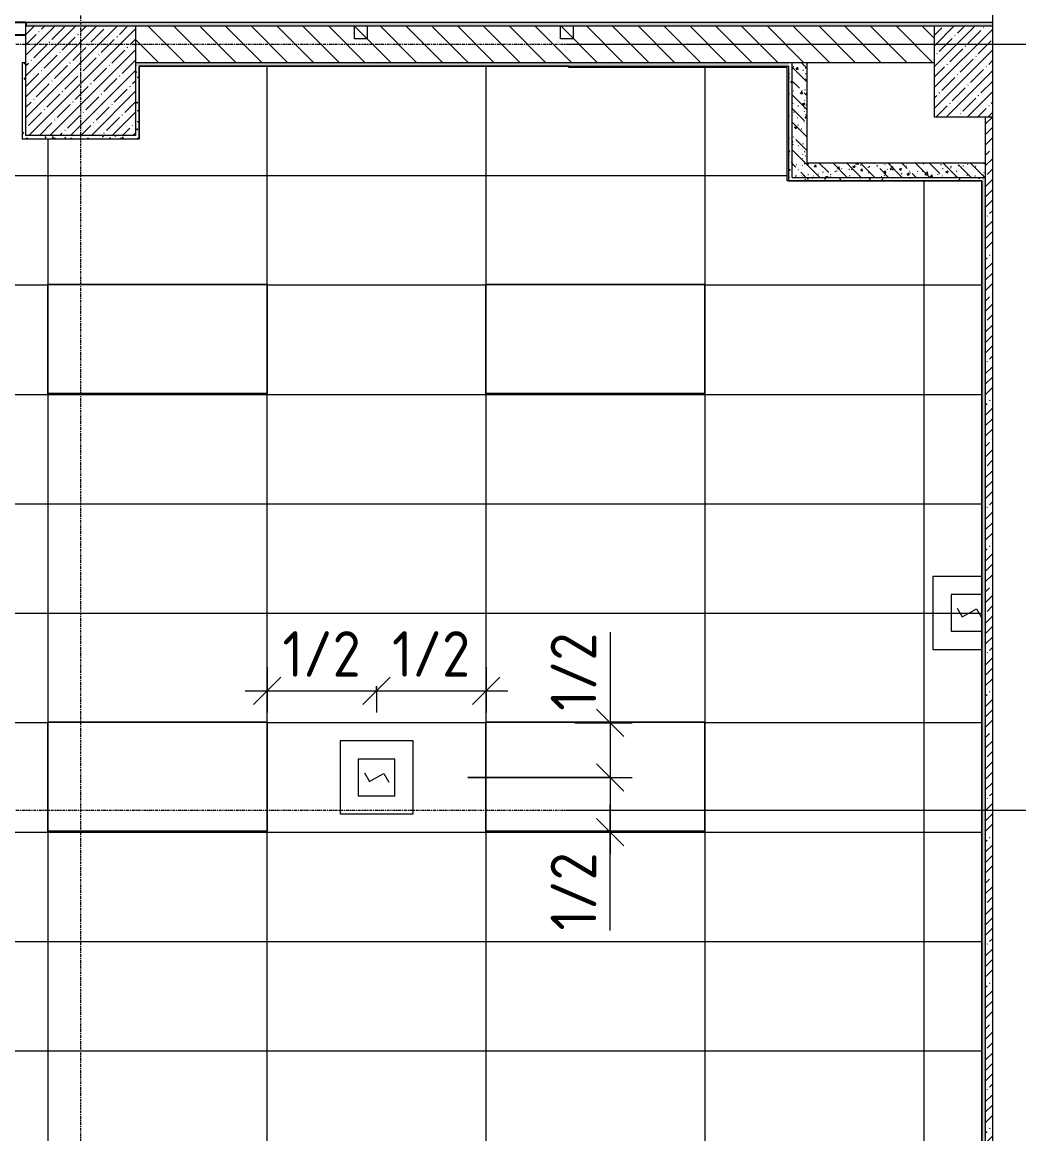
# Model space of a CAD drawing. Header units: millimetres. Extents: x -3902 to 188078, y -8553 to 29000.
# Drawn here: x 32989 to 38490, y 1826 to 7921 of the extents above; entities that cross this region are included whole.
import ezdxf

# ---------------------------------------------------------------- set-up
doc = ezdxf.new("R2010")
doc.units = ezdxf.units.MM
doc.linetypes.add('Осевая', pattern=[31.75, 6.35, -4.7625, 15.875, -4.7625])
for name, color, linetype, lineweight in [('A-ANNO-DIMS', 7, 'Continuous', 9), ('A-ANNO-DIMS-100', 7, 'Continuous', 9), ('A-CLNG-PATT', 7, 'Continuous', 9), ('A-DETL-GENF', 7, 'Continuous', 9), ('A-GLAZ', 7, 'Continuous', 9), ('A-GLAZ-1', 7, 'Continuous', 13), ('A-GLAZ-CWMG', 7, 'Continuous', 9), ('A-GLAZ-CWMG-1', 7, 'Continuous', 25), ('A-WALL', 7, 'Continuous', 9), ('I-WALL', 7, 'Continuous', 9), ('Q-SPCQ', 7, 'Continuous', 9), ('S-COLS', 7, 'Continuous', 9), ('Оси', 7, 'Continuous', 9), ('Оси-2', 7, 'Осевая', 9)]:
    doc.layers.add(name, color=color, linetype=linetype, lineweight=lineweight)
for name, color, linetype, lineweight, true_color in [('A-ANNO-NOTE', 1, 'Continuous', 9, 0xff0000), ('A-CLNG-1', 7, 'Continuous', 9, 0xeaeaea), ('A-WALL-1', 7, 'Continuous', 9, 0x3c3c3c), ('A-WALL-FNSH-1', 7, 'Continuous', 9, 0x3c3c3c), ('I-WALL-1', 7, 'Continuous', 9, 0x535353), ('Q-SPCQ-2', 1, 'Continuous', 9, 0xff0000), ('S-COLS-1', 9, 'Continuous', 9, 0x808080), ('S-COLS-2', 7, 'Continuous', 9, 0x3c3c3c)]:
    doc.layers.add(name, color=color, linetype=linetype, lineweight=lineweight, true_color=true_color)
doc.styles.add('ISOCPEUR', font='isocpeur.ttf', dxfattribs={"width": 0.9, "height": 250})
doc.dimstyles.new('ISO-2_5_0_9К_БОЛЬШОЙ', dxfattribs={"dimscale": 304.8, "dimtxt": 248.995294, "dimasz": 0.492126, "dimexe": 0.393701, "dimexo": 0.984252, "dimgap": 0, "dimtad": 1, "dimdec": 0, "dimrnd": 10, "dimzin": 0, "dimdsep": 46, "dimtxsty": 'ISOCPEUR', "dimblk1": 'OBLIQUE', "dimblk2": 'OBLIQUE', "dimsah": 1, "dimcen": 0.09, "dimdle": 0.393701, "dimazin": 0, "dimtfac": 1, "dimtdec": 4, "dimtix": 1, "dimtmove": 0, "dimatfit": 3, "dimfxl": 1, "dimtvp": 1, "dimtolj": 1, "dimtzin": 0, "dimarcsym": 2})
doc.dimstyles.new('ISO-2_5_0_9К_БОЛЬШОЙ_2', dxfattribs={"dimscale": 304.8, "dimtxt": 248.995294, "dimasz": 0.492126, "dimexe": 0.393701, "dimexo": 0.984252, "dimgap": 0, "dimtad": 1, "dimdec": 0, "dimrnd": 10, "dimzin": 0, "dimdsep": 46, "dimtxsty": 'ISOCPEUR', "dimblk1": 'OBLIQUE', "dimblk2": 'OBLIQUE', "dimsah": 1, "dimcen": 0.09, "dimdle": 0.393701, "dimazin": 0, "dimtfac": 1, "dimtdec": 4, "dimtix": 1, "dimtmove": 1, "dimatfit": 3, "dimfxl": 1, "dimtvp": 1, "dimtolj": 1, "dimtzin": 0, "dimarcsym": 2})
pattern_1 = [(135, (0, 0), (-75.43415, -75.43415), [106.68, -17.78, 3.556, -17.78]), (135, (0, 75.39), (-75.43415, -75.43415), []), (50, (0, 0), (127.52922, -11.15758), [13.335, -146.685]), (355, (0, 0), (-24.66966, 133.74002), [10.668, -117.348]), (100.451, (10.63, -0.93), (102.85973, 122.58178), [11.333, -124.663]), (46.184, (0, 35.56), (189.75516, -29.43036), [20.002, -220.027]), (96.636, (15.81, 33.1), (166.1822, 173.1996), [17, -186.995]), (351.184, (0, 35.56), (166.1839, 173.1976), [16.002, -176.022]), (21, (17.78, 26.67), (106.13027, -71.58603), [13.335, -146.685]), (326, (17.78, 26.67), (43.26188, 128.93175), [10.668, -117.348]), (71.451, (26.62, 20.7), (149.39198, 57.34505), [11.333, -124.663]), (37.5, (0, 0), (2.16223, 59.18836), [3.353, -112.573, 3.353, -115.773, -117.792]), (37.5, (0, 0), (2.16223, 59.18836), [-235.052, 3.353, -114.44]), (7.5, (0, 0), (46.77386, 70.12615), [3.353, -64.567, 3.353, -109.906, -44.894]), (7.5, (0, 0), (46.77386, 70.12615), [-181.178, 3.353, -41.542]), (327.5, (-39.65, 0), (94.91367, -4.010093), [3.353, -41.097, 3.353, -135.331, -184.023]), (327.5, (-39.65, 0), (94.91367, -4.010093), [-183.134, 3.353, -180.67]), (317.5, (-57.43, 0), (103.69057, 17.79882), [3.353, -54.432, 3.353, -88.748, -130.683]), (317.5, (-57.43, 0), (103.69057, 17.79882), [-149.885, 3.353, -127.33])]
pattern_2 = [(0, (0, 0), (121.92, 30.48), [10.058, -81.382, 10.058, -81.382, -487.68]), (0, (0, 0), (121.92, 30.48), [-182.88, 10.058, -172.822, 10.058, -81.382, -213.36]), (0, (0, 0), (121.92, 30.48), [-457.2, 10.058, -50.902, 10.058, -142.342]), (120, (45.72, 15.24), (-87.356454, 90.345817), [10.058, -81.382, 10.058, -81.382, -487.68]), (120, (45.72, 15.24), (-87.356454, 90.345817), [-182.88, 10.058, -172.822, 10.058, -81.382, -213.36]), (120, (45.72, 15.24), (-87.356454, 90.345817), [-457.2, 10.058, -50.902, 10.058, -142.342]), (240, (60.96, 76.2), (-34.563546, -120.825817), [10.058, -81.382, 10.058, -81.382, -487.68]), (240, (60.96, 76.2), (-34.563546, -120.825817), [-182.88, 10.058, -172.822, 10.058, -81.382, -213.36]), (240, (60.96, 76.2), (-34.563546, -120.825817), [-457.2, 10.058, -50.902, 10.058, -142.342])]

# ---------------------------------------------------------------- blocks, each defined once
blk = doc.blocks.new('BSC_Колонна _Прямоугольная - 600х600-V6-Сводный план потолка 3 этажа в осях 1-12')
at = {"layer": 'S-COLS-1'}
h = blk.add_hatch(dxfattribs=at)
h.set_pattern_fill('FP_11', color=256, style=0, pattern_type=2)
h.set_pattern_definition([(45, (-33310, -7600), (-57.02463, 57.02463), []), (45, (-33252.975, -7600), (-57.02463, 57.02463), [100.806, -20.161, 3.353, -16.808])])
h.paths.add_polyline_path([(-300, -300), (300, -300), (300, 300), (-300, 300)])
at = {"layer": 'S-COLS-2'}
for p, q in [((-300, 300), (300, 300)), ((-300, -300), (-300, 300)), ((300, 300), (300, -300)), ((300, -300), (-300, -300))]:
    blk.add_line(p, q, dxfattribs=at)
blk = doc.blocks.new('BSC_Колонна _Прямоугольная - 500х500-V13-Сводный план потолка 3 этажа в осях 1-12')
at = {"layer": 'S-COLS-1'}
h = blk.add_hatch(dxfattribs=at)
h.set_pattern_fill('FP_19', color=256, style=0, pattern_type=2)
h.set_pattern_definition([(45, (-38240, -7650), (-57.02463, 57.02463), []), (45, (-38182.975, -7650), (-57.02463, 57.02463), [100.806, -20.161, 3.353, -16.808])])
h.paths.add_polyline_path([(-234.3, -250), (67.7, -250), (67.7, 250), (-250, 250), (-250, -250)])
at = {"layer": 'S-COLS-2'}
for p, q in [((-250, 250), (67.7, 250)), ((-250, -250), (-250, 250)), ((67.7, -250), (-250, -250))]:
    blk.add_line(p, q, dxfattribs=at)
blk = doc.blocks.new('120_Окно_СКБ_1Ст - 120_Окно_СКБ_1Ст 400х1200 EI30-24228909-Сводный план потолка 3 этажа в осях 1-12')
at = {"layer": 'A-GLAZ-1'}
for p, q in [((-600, 30), (-600, 100)), ((-600, 100), (-530, 100)), ((-530, 100), (-530, 30)), ((530, 30), (530, 100)), ((530, 100), (600, 100)), ((600, 100), (600, 30)), ((-530, 30), (-600, 30)), ((600, 30), (530, 30))]:
    blk.add_line(p, q, dxfattribs=at)
blk = doc.blocks.new('Извещатель потолочный - Монтируемые на перекрытии-30356282-Сводный план потолка 3 этажа в осях 1-12')
at = {"layer": 'Q-SPCQ'}
for p, q in [((-300, 300), (-300, -100)), ((100, 300), (-300, 300)), ((100, -100), (100, 300)), ((0, 200), (-200, 200)), ((-200, 200), (-200, 0)), ((0, 0), (0, 200)), ((-122.5, 139), (-74.9, 166.5)), ((-100, 100), (-122.5, 139)), ((-125.1, 33.5), (-77.5, 61)), ((-77.5, 61), (-100, 100)), ((-200, 0), (0, 0)), ((-300, -100), (100, -100))]:
    blk.add_line(p, q, dxfattribs=at)
blk = doc.blocks.new('Извещатель потолочный - Монтируемые на перекрытии-V26-Сводный план потолка 3 этажа в осях 1-12')
at = {"layer": 'Q-SPCQ'}
for p, q in [((-300, 169), (-300, -100)), ((-200, 169), (-200, 0)), ((-122.5, 139), (-74.9, 166.5)), ((-100, 100), (-122.5, 139)), ((0, 0), (0, 169)), ((100, -100), (100, 169)), ((-125.1, 33.5), (-77.5, 61)), ((-77.5, 61), (-100, 100)), ((-200, 0), (0, 0)), ((-300, -100), (100, -100))]:
    blk.add_line(p, q, dxfattribs=at)
blk = doc.blocks.new('Прямоугольный импост - 50 x 70 мм-31700031-Сводный план потолка 3 этажа в осях 1-12')
at = {"layer": 'A-GLAZ-CWMG-1'}
for p, q in [((0, 35), (-70, 35)), ((-70, 35), (-70, -35)), ((-70, -35), (0, -35)), ((0, -35), (0, -15))]:
    blk.add_line(p, q, dxfattribs=at)
blk = doc.blocks.new('DET_L_Линия разрыва - М100-30697000-Сводный план потолка 3 этажа в осях 1-12')
at = {"layer": 'A-DETL-GENF'}
blk.add_line((11772.5, 0), (0, 0), dxfattribs=at)
blk = doc.blocks.new('DIMBLOCK73-Сводный план потолка 3 этажа в осях 1-12')
at = {"layer": 'A-ANNO-DIMS-100'}
for p, q in [((34331.6, 4384.4), (34331.6, 4135.2)), ((34331.6, 4255.2), (34331.6, 4384.4)), ((34931.6, 4279.5), (34931.6, 4135.2)), ((34931.6, 4255.2), (34931.6, 4279.5)), ((34211.6, 4255.2), (34931.6, 4255.2))]:
    blk.add_line(p, q, dxfattribs=at)
at = {"layer": 'A-ANNO-DIMS-100', "lineweight": 20}
for p, q in [((34331.6, 4255.2), (34406.6, 4330.2)), ((34931.6, 4255.2), (35006.6, 4330.2)), ((34331.6, 4255.2), (34256.6, 4180.2)), ((34931.6, 4255.2), (34856.6, 4180.2))]:
    blk.add_line(p, q, dxfattribs=at)
at = {"layer": 'A-ANNO-DIMS-100', "color": 0, "insert": (34416.2, 4581.8), "char_height": 250, "width": 517.144, "attachment_point": 1, "line_spacing_factor": 1.149209, "style": 'ISOCPEUR'}
blk.add_mtext('1/2', dxfattribs=at)
blk = doc.blocks.new('_Oblique')
at = {"color": 0, "linetype": 'ByBlock', "lineweight": -2}
blk.add_line((-0.5, -0.5), (0.5, 0.5), dxfattribs=at)
blk = doc.blocks.new('DIMBLOCK74-Сводный план потолка 3 этажа в осях 1-12')
at = {"layer": 'A-ANNO-DIMS-100', "lineweight": 20}
for p, q in [((34931.6, 4255.2), (35006.6, 4330.2)), ((35531.6, 4255.2), (35606.6, 4330.2)), ((34931.6, 4255.2), (34856.6, 4180.2)), ((35531.6, 4255.2), (35456.6, 4180.2))]:
    blk.add_line(p, q, dxfattribs=at)
at = {"layer": 'A-ANNO-DIMS-100'}
for p, q in [((35531.6, 4384.4), (35531.6, 4135.2)), ((35531.6, 4255.2), (35531.6, 4384.4)), ((34931.6, 4279.5), (34931.6, 4135.2)), ((34931.6, 4255.2), (34931.6, 4279.5)), ((34931.6, 4255.2), (35651.6, 4255.2))]:
    blk.add_line(p, q, dxfattribs=at)
at = {"layer": 'A-ANNO-DIMS-100', "color": 0, "insert": (35016.2, 4581.8), "char_height": 250, "width": 517.144, "attachment_point": 1, "line_spacing_factor": 1.149209, "style": 'ISOCPEUR'}
blk.add_mtext('1/2', dxfattribs=at)
blk = doc.blocks.new('DIMBLOCK75-Сводный план потолка 3 этажа в осях 1-12')
at = {"layer": 'A-ANNO-DIMS-100'}
for p, q in [((36212.6, 4576.2), (36212.6, 4045.3)), ((36212.6, 4199.5), (36212.6, 3779.5)), ((36018.6, 4079.5), (36332.6, 4079.5)), ((36212.6, 4079.5), (36018.6, 4079.5)), ((36212.6, 4045.3), (36212.6, 3929.5)), ((35431.6, 3779.5), (36332.6, 3779.5)), ((36212.6, 3779.5), (35431.6, 3779.5))]:
    blk.add_line(p, q, dxfattribs=at)
at = {"layer": 'A-ANNO-DIMS-100', "lineweight": 20}
for p, q in [((36212.6, 4079.5), (36137.6, 4154.5)), ((36212.6, 4079.5), (36287.6, 4004.5)), ((36212.6, 3779.5), (36137.6, 3854.5)), ((36212.6, 3779.5), (36287.6, 3704.5))]:
    blk.add_line(p, q, dxfattribs=at)
at = {"layer": 'A-ANNO-DIMS-100', "color": 0, "insert": (35886, 4145.3), "char_height": 250, "width": 517.144, "attachment_point": 1, "rotation": 90, "line_spacing_factor": 1.149209, "style": 'ISOCPEUR'}
blk.add_mtext('1/2', dxfattribs=at)
blk = doc.blocks.new('DIMBLOCK76-Сводный план потолка 3 этажа в осях 1-12')
at = {"layer": 'A-ANNO-DIMS-100', "lineweight": 20}
for p, q in [((36212.6, 3779.5), (36137.6, 3854.5)), ((36212.6, 3779.5), (36287.6, 3704.5)), ((36212.6, 3479.5), (36137.6, 3554.5)), ((36212.6, 3479.5), (36287.6, 3404.5))]:
    blk.add_line(p, q, dxfattribs=at)
at = {"layer": 'A-ANNO-DIMS-100'}
for p, q in [((35431.6, 3779.5), (36332.6, 3779.5)), ((36212.6, 3779.5), (35431.6, 3779.5)), ((36212.6, 3779.5), (36212.6, 3359.5)), ((36212.6, 3471.4), (36212.6, 3629.5)), ((36018.6, 3479.5), (36332.6, 3479.5)), ((36212.6, 3479.5), (36018.6, 3479.5)), ((36212.6, 2940.5), (36212.6, 3471.4))]:
    blk.add_line(p, q, dxfattribs=at)
at = {"layer": 'A-ANNO-DIMS-100', "color": 0, "insert": (35886, 2940.5), "char_height": 250, "width": 517.144, "attachment_point": 1, "rotation": 90, "line_spacing_factor": 1.149209, "style": 'ISOCPEUR'}
blk.add_mtext('1/2', dxfattribs=at)

msp = doc.modelspace()

# ---------------------------------------------------------------- hatches: boundary and pattern name
at = {"layer": 'A-CLNG-PATT'}
h = msp.add_hatch(dxfattribs=at)
h.set_pattern_fill('FP_33', color=256, style=0, pattern_type=2)
h.set_pattern_definition([(180, (29531.7, 6479.5), (-7e-14, -600), []), (270, (29531.7, 6479.5), (1200, 7e-14), [])])
h.paths.add_polyline_path([(38249, 421), (38249, 7049), (37182, 7050), (37182, 7672), (35985.5, 7672), (35985.5, 7679), (33631, 7679), (33631, 7279), (32989, 7279), (32989, 7679), (30460.7, 7679), (30460.7, 7199), (29531.7, 7199), (29531.7, 521), (37969, 520), (37970, 421), (38005.7, 421)])
h.paths.add_polyline_path([(36731.6, 1084.4), (35531.6, 1084.4), (35531.6, 1684.4), (36731.6, 1684.4)])
h.paths.add_polyline_path([(33724.5, 1084.4), (33131.6, 1084.4), (33131.6, 1684.4), (34331.6, 1684.4), (34331.6, 1084.4)])
h.paths.add_polyline_path([(30731.6, 1084.4), (30731.6, 1684.4), (31931.6, 1684.4), (31931.6, 1084.4), (31278.1, 1084.4)])
h.paths.add_polyline_path([(35531.6, 3484.4), (35531.6, 4084.4), (36731.6, 4084.4), (36731.6, 3484.4), (36170.9, 3484.4)])
h.paths.add_polyline_path([(33131.6, 3484.4), (33131.6, 4084.4), (34331.6, 4084.4), (34331.6, 3484.4), (33724.5, 3484.4)])
h.paths.add_polyline_path([(31278.1, 3484.4), (30731.6, 3484.4), (30731.6, 4084.4), (31931.6, 4084.4), (31931.6, 3484.4)])
h.paths.add_polyline_path([(36170.9, 5884.4), (35531.6, 5884.4), (35531.6, 6484.4), (36731.6, 6484.4), (36731.6, 5884.4)])
h.paths.add_polyline_path([(34331.6, 5884.4), (33131.6, 5884.4), (33131.6, 6484.4), (34331.6, 6484.4), (34331.6, 6217.1)])
h.paths.add_polyline_path([(31931.6, 5884.4), (30731.6, 5884.4), (30731.6, 6484.4), (31931.6, 6484.4), (31931.6, 6217.1)])
at = {"layer": 'I-WALL'}
h = msp.add_hatch(dxfattribs=at)
h.set_pattern_fill('FP_30', color=256, style=0, pattern_type=2)
h.set_pattern_definition(pattern_2)
h.paths.add_polyline_path([(38307.7, 7900), (38307.7, 7920), (33010, 7920), (33010, 7900), (38005.7, 7900)])
h.paths.add_polyline_path([(30055, 7900), (30510, 7900), (30510, 7920), (27465, 7920), (27465, 7900), (29809.7, 7900)])
h.paths.add_polyline_path([(26365, 7900), (26365, 7920), (24051, 7920), (24051, 7900), (26160, 7900)])
h.paths.add_polyline_path([(22611, 7900), (22611, 7920), (15009.3, 7920), (15009.3, 7900), (22510, 7900)])
h.paths.add_polyline_path([(13569.3, 7900), (13569.3, 7920), (6530, 7920), (6530, 7900), (12930.4, 7900)])
h.paths.add_polyline_path([(3510, 7900), (4030, 7900), (4030, 7920), (3285, 7920), (3285, 7900)])
h.paths.add_polyline_path([(1885, 7900), (1885, 7920), (1250, 7920), (1250, 7900)])
h = msp.add_hatch(dxfattribs=at)
h.set_pattern_fill('FP_8', color=256, style=0, pattern_type=2)
h.set_pattern_definition([(135, (0, 0), (-70.71068, -70.71068), [])])
h.paths.add_polyline_path([(37990, 7700), (37990, 7900), (33610, 7900), (33610, 7700), (37394.1, 7700)])
h.paths.add_polyline_path([(30055, 7700), (30510, 7700), (30510, 7900), (29809.7, 7900), (29809.7, 7700)])
h = msp.add_hatch(dxfattribs=at)
h.set_pattern_fill('FP_30', color=256, style=0, pattern_type=2)
h.set_pattern_definition(pattern_2)
h.paths.add_polyline_path([(32990, 7300), (33010, 7300), (33010, 7700), (32990, 7700), (32990, 7680)])
h = msp.add_hatch(dxfattribs=at)
h.set_pattern_fill('FP_30', color=256, style=0, pattern_type=2)
h.set_pattern_definition(pattern_2)
h.paths.add_polyline_path([(37182, 7680), (37190, 7680), (37190, 7700), (33610, 7700), (33610, 7680), (36170.9, 7680)])
h = msp.add_hatch(dxfattribs=at)
h.set_pattern_fill('FP_30', color=256, style=0, pattern_type=2)
h.set_pattern_definition(pattern_2)
h.paths.add_polyline_path([(33610, 7280), (33630, 7280), (33630, 7680), (33610, 7680), (33610, 7300)])
h = msp.add_hatch(dxfattribs=at)
h.set_pattern_fill('FP_30', color=256, style=0, pattern_type=2)
h.set_pattern_definition(pattern_2)
h.paths.add_polyline_path([(37190, 7070), (37210, 7070), (37210, 7700), (37190, 7700), (37190, 7680)])
h = msp.add_hatch(dxfattribs=at)
h.set_pattern_fill('FP_15', color=256, style=0, pattern_type=2)
h.set_pattern_definition(pattern_1)
h.paths.add_polyline_path([(37290, 7150), (37290, 7700), (37210, 7700), (37210, 7150)])
h = msp.add_hatch(dxfattribs=at)
h.set_pattern_fill('FP_10', color=256, style=0, pattern_type=2)
h.set_pattern_definition([(45, (0, 0), (-57.02463, 57.02463), []), (45, (57.025, 0), (-57.02463, 57.02463), [100.806, -20.161, 3.353, -16.808])])
h.paths.add_polyline_path([(38283.7, 400), (38307.7, 400), (38307.7, 7400), (38270, 7400), (38270, 400)])
h = msp.add_hatch(dxfattribs=at)
h.set_pattern_fill('FP_30', color=256, style=0, pattern_type=2)
h.set_pattern_definition(pattern_2)
h.paths.add_polyline_path([(33610, 7280), (33610, 7300), (32990, 7300), (32990, 7280), (33010, 7280)])
h = msp.add_hatch(dxfattribs=at)
h.set_pattern_fill('FP_15', color=256, style=0, pattern_type=2)
h.set_pattern_definition(pattern_1)
h.paths.add_polyline_path([(38250, 7070), (38270, 7070), (38270, 7150), (37210, 7150), (37210, 7070), (37394.1, 7070)])
h = msp.add_hatch(dxfattribs=at)
h.set_pattern_fill('FP_30', color=256, style=0, pattern_type=2)
h.set_pattern_definition(pattern_2)
h.paths.add_polyline_path([(38250, 7050), (38250, 7070), (37190, 7070), (37190, 7050), (38249, 7050)])
h = msp.add_hatch(dxfattribs=at)
h.set_pattern_fill('FP_30', color=256, style=0, pattern_type=2)
h.set_pattern_definition(pattern_2)
h.paths.add_polyline_path([(38270, 420), (38270, 7070), (38250, 7070), (38250, 420)])

# ---------------------------------------------------------------- linework, layer by layer
at = {"layer": 'A-ANNO-NOTE'}
for p, q in [((33130, 5882), (33130, 6482)), ((33130, 6482), (34330, 6482)), ((34330, 6482), (34330, 5882)), ((35530, 5882), (35530, 6482)), ((35530, 6482), (36730, 6482)), ((36730, 6482), (36730, 5882)), ((34330, 5882), (33130, 5882)), ((36730, 5882), (35530, 5882)), ((33130, 3482), (33130, 4082)), ((33130, 4082), (34330, 4082)), ((34330, 4082), (34330, 3482)), ((35530, 3482), (35530, 4082)), ((35530, 4082), (36730, 4082)), ((36730, 4082), (36730, 3482)), ((34330, 3482), (33130, 3482)), ((36730, 3482), (35530, 3482))]:
    msp.add_line(p, q, dxfattribs=at)
at = {"layer": 'A-CLNG-1'}
for p, q in [((33131.6, 5884.4), (33131.6, 6484.4)), ((33131.6, 6484.4), (34331.6, 6484.4)), ((34331.6, 6484.4), (34331.6, 5884.4)), ((35531.6, 5884.4), (35531.6, 6484.4)), ((35531.6, 6484.4), (36731.6, 6484.4)), ((36731.6, 6484.4), (36731.6, 5884.4)), ((34331.6, 5884.4), (33131.6, 5884.4)), ((36731.6, 5884.4), (35531.6, 5884.4)), ((33131.6, 3484.4), (33131.6, 4084.4)), ((33131.6, 4084.4), (34331.6, 4084.4)), ((34331.6, 4084.4), (34331.6, 3484.4)), ((35531.6, 3484.4), (35531.6, 4084.4)), ((35531.6, 4084.4), (36731.6, 4084.4)), ((36731.6, 4084.4), (36731.6, 3484.4)), ((34331.6, 3484.4), (33131.6, 3484.4)), ((36731.6, 3484.4), (35531.6, 3484.4))]:
    msp.add_line(p, q, dxfattribs=at)
at = {"layer": 'A-WALL'}
for p, q in [((32990, 7700), (32990, 7280)), ((33610, 7700), (37990, 7700)), ((33630, 7680), (37190, 7680)), ((35985.5, 7680), (35985.5, 7679)), ((37190, 7680), (37190, 7070)), ((38270, 400), (38270, 7400)), ((37210, 7070), (38270, 7070)), ((38250, 7050), (37189, 7050)), ((38250, 7050), (38250, 420))]:
    msp.add_line(p, q, dxfattribs=at)
at = {"layer": 'A-WALL-1'}
for p, q in [((33010, 7920), (38307.7, 7920)), ((33010, 7900), (33010, 7920)), ((33610, 7900), (37990, 7900)), ((32990, 7700), (33010, 7700)), ((33630, 7680), (33630, 7679)), ((37210, 7070), (37210, 7700)), ((37290, 7700), (37290, 7150)), ((33630, 7280), (32990, 7280)), ((37290, 7150), (38270, 7150))]:
    msp.add_line(p, q, dxfattribs=at)
at = {"layer": 'A-WALL-FNSH-1'}
for p, q in [((33010, 7920), (33010, 7921)), ((32989, 7680), (32990, 7680)), ((33630, 7280), (33630, 7679)), ((35985.5, 7679), (33631, 7679)), ((33631, 7679), (33631, 7279)), ((35985.5, 7672), (35985.5, 7679)), ((37182, 7672), (35985.5, 7672)), ((37182, 7050), (37182, 7672)), ((33631, 7279), (32989, 7279)), ((37190, 7070), (37190, 7050)), ((37189, 7050), (37182, 7050)), ((37189, 7049), (37189, 7050)), ((38249, 7049), (37189, 7049)), ((38249, 421), (38249, 7049))]:
    msp.add_line(p, q, dxfattribs=at)
at = {"layer": 'I-WALL-1'}
for p, q in [((34810, 7920), (34810, 7921)), ((36010, 7921), (36010, 7920))]:
    msp.add_line(p, q, dxfattribs=at)
at = {"layer": 'Оси'}
for p, q in [((35990, 7800), (38490, 7800)), ((35990, 3600), (38490, 3600))]:
    msp.add_line(p, q, dxfattribs=at)
at = {"layer": 'Оси-2'}
for p, q in [((33310, 593.7), (33310, 24898.1)), ((38310, 593.7), (38310, 21277.7)), ((-583.8, 7800), (35990, 7800)), ((-583.8, 3600), (35990, 3600))]:
    msp.add_line(p, q, dxfattribs=at)

# ---------------------------------------------------------------- block references
at = {"layer": 'A-DETL-GENF', "rotation": 90.00000000000031}
msp.add_blockref('DET_L_Линия разрыва - М100-30697000-Сводный план потолка 3 этажа в осях 1-12', (38307.7, -256.7), dxfattribs=at)
at = {"layer": 'A-GLAZ'}
msp.add_blockref('120_Окно_СКБ_1Ст - 120_Окно_СКБ_1Ст 400х1200 EI30-24228909-Сводный план потолка 3 этажа в осях 1-12', (35410, 7800), dxfattribs=at)
at = {"layer": 'A-GLAZ-CWMG', "extrusion": (0, 0, -1), "rotation": 180}
msp.add_blockref('Прямоугольный импост - 50 x 70 мм-31700031-Сводный план потолка 3 этажа в осях 1-12', (-33010, 7885), dxfattribs=at)
at = {"layer": 'Q-SPCQ-2'}
for name, p, rotation in [('Извещатель потолочный - Монтируемые на перекрытии-V26-Сводный план потолка 3 этажа в осях 1-12', (38081, 4582), 270), ('Извещатель потолочный - Монтируемые на перекрытии-30356282-Сводный план потолка 3 этажа в осях 1-12', (34831.6, 3679.5), 269.9999999999998)]:
    msp.add_blockref(name, p, dxfattribs=dict(at, rotation=rotation))
at = {"layer": 'S-COLS'}
for name, p in [('BSC_Колонна _Прямоугольная - 600х600-V6-Сводный план потолка 3 этажа в осях 1-12', (33310, 7600)), ('BSC_Колонна _Прямоугольная - 500х500-V13-Сводный план потолка 3 этажа в осях 1-12', (38240, 7650))]:
    msp.add_blockref(name, p, dxfattribs=at)

# ---------------------------------------------------------------- dimensions: what is measured, and where the dimension line sits
at = {"layer": 'A-ANNO-DIMS'}
for base, p1, p2, picture, middle in [((36212.6, 3779.5), (36318.6, 4079.5), (35131.6, 3779.5), 'DIMBLOCK75-Сводный план потолка 3 этажа в осях 1-12', (36052.6, 4403.9)), ((36212.6, 3479.5), (35131.6, 3779.5), (36318.6, 3479.5), 'DIMBLOCK76-Сводный план потолка 3 этажа в осях 1-12', (36052.6, 3199.1))]:
    dim = msp.add_linear_dim(base=base, p1=p1, p2=p2, angle=90, text='1/2', dimstyle='ISO-2_5_0_9К_БОЛЬШОЙ_2', override={"dimpost": '<>', "dimfxl": 1224.329586}, dxfattribs=at)
    dim.commit()
    dim.dimension.update_dxf_attribs({"geometry": picture, "text_midpoint": middle, "dimtype": 160, "text_rotation": 90})
for base, p1, p2, picture, middle in [((34931.6, 4255.2), (34331.6, 4084.4), (34931.6, 3979.5), 'DIMBLOCK73-Сводный план потолка 3 этажа в осях 1-12', (34631.6, 4380.2)), ((35531.6, 4255.2), (34931.6, 3979.5), (35531.6, 4084.4), 'DIMBLOCK74-Сводный план потолка 3 этажа в осях 1-12', (35231.6, 4380.2))]:
    dim = msp.add_linear_dim(base=base, p1=p1, p2=p2, text='1/2', dimstyle='ISO-2_5_0_9К_БОЛЬШОЙ', override={"dimpost": '<>', "dimfxl": 609.09628}, dxfattribs=at)
    dim.commit()
    dim.dimension.update_dxf_attribs({"geometry": picture, "text_midpoint": middle})

doc.saveas('drawing.dxf')
